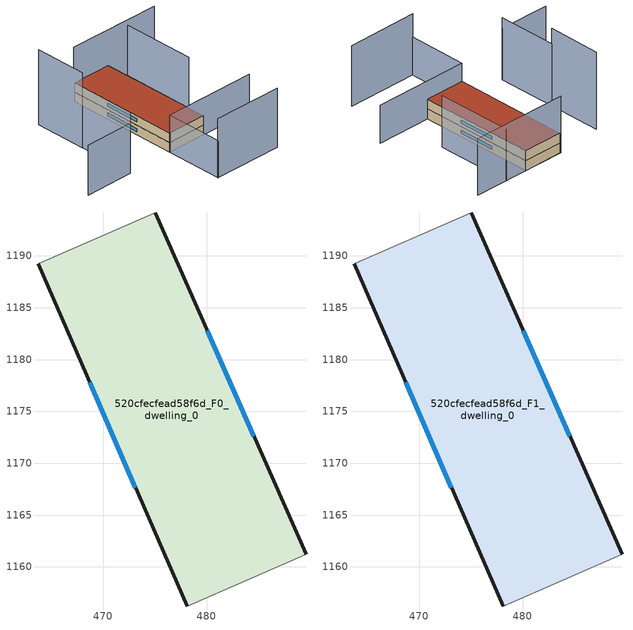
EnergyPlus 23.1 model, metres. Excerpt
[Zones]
520cfecfead58f6d_F0_dwelling_0
 floor ground (EU_floor_Construction): 475.01,1194.15 489.57,1161.21 478.1,1156.21 463.73,1189.23 z0
 wall outside (EU_wall_Construction): 463.73,1189.23 478.1,1156.21 / 489.57,1161.21 475.01,1194.15 z0:3
 wall adiabatic (EU_wall_Construction): 478.1,1156.21 489.57,1161.21 / 475.01,1194.15 463.73,1189.23 z0:3
 window (EU_Window_Construction): 468.7,1177.8 473.13,1167.63 / 484.53,1172.61 480.05,1182.75 z1.04:1.96
520cfecfead58f6d_F1_dwelling_0
 floor to 520cfecfead58f6d_F0_dwelling_0 (EU_floor_Construction): 475.01,1194.15 489.57,1161.21 478.1,1156.21 463.73,1189.23 z3
 wall outside (EU_wall_Construction): 463.73,1189.23 478.1,1156.21 / 489.57,1161.21 475.01,1194.15 z3:6
 wall adiabatic (EU_wall_Construction): 478.1,1156.21 489.57,1161.21 / 475.01,1194.15 463.73,1189.23 z3:6
 window (EU_Window_Construction): 468.7,1177.8 473.13,1167.63 / 484.53,1172.61 480.05,1182.75 z4.04:4.96
 roof outside (EU_roof_Construction): 489.57,1161.21 475.01,1194.15 463.73,1189.23 478.1,1156.21 z6
shading: 450.1,1143.85 464.51,1150.15 z0:15.5; 457.3,1166.73 464.52,1150.14 z0:18.8; 450.67,1181.74 457.23,1166.67 z0:23.4; 485.27,1139.55 505.58,1148.37 z0:18.4; 485.36,1139.55 478.09,1156.22 / 478.09,1156.22 505.21,1168.06 z0:11.5; 490.92,1175.61 481.6,1197.01 z0:15.6; 490.92,1200.94 463.45,1189.1 z0:17.1
[Building]
EU S2 Campaign: North Axis=0; Terrain=City; Solar Distribution=FullExterior
[Site:Location]
Vienna: Latitude=48; Longitude=16.5; Time Zone=1; Elevation=183
[SizingPeriod:WeatherFileDays]
AnnualSizingPeriod: Begin Month=1; Begin Day of Month=1; End Month=12; End Day of Month=31; Day of Week for Start Day=Monday; Use Weather File Daylight Saving Period=No; Use Weather File Rain and Snow Indicators=No
[MATERIAL]
EU_InternalMass_Material: Roughness=MediumRough; Thickness=0.1; Conductivity=1; Density=1800; Specific Heat=900; Thermal Absorptance=0.9; Solar Absorptance=0.7; Visible Absorptance=0.7
[MATERIAL:NOMASS] Roughness=MediumRough; Thermal Absorptance=0.9; Solar Absorptance=0.7; Visible Absorptance=0.7
Name | Thermal Resistance
EU_wall_NoMass | 1.00811
EU_roof_NoMass | 1.05194
EU_floor_NoMass | 1.20973
[WINDOWMATERIAL:SIMPLEGLAZINGSYSTEM]
EU_Window_SimpleGlazing: UFactor=1.90124; Solar Heat Gain Coefficient=0.65; Visible Transmittance=0.65
[CONSTRUCTION]
EU_wall_Construction: EU_wall_NoMass
EU_roof_Construction: EU_roof_NoMass
EU_floor_Construction: EU_floor_NoMass
EU_Window_Construction: EU_Window_SimpleGlazing
EU_InternalMass_Construction: EU_InternalMass_Material
[ZONE] Type=1; Multiplier=1; Ceiling Height=autocalculate; Volume=1340.72; Floor Area=autocalculate; Part of Total Floor Area=Yes
520cfecfead58f6d_F0_dwelling_0; 520cfecfead58f6d_F1_dwelling_0
[INTERNALMASS] Construction=EU_InternalMass_Construction; Surface Area=446.906
Name | Zone or ZoneList
520cfecfead58f6d_F0_dwelling_0_EU_InternalMass | 520cfecfead58f6d_F0_dwelling_0
520cfecfead58f6d_F1_dwelling_0_EU_InternalMass | 520cfecfead58f6d_F1_dwelling_0
[OTHEREQUIPMENT] Fuel Type=Electricity; Design Level Calculation Method=Watts/Area; Power per Zone Floor Area=1; Fraction Latent=0; Fraction Radiant=0; Fraction Lost=0; Carbon Dioxide Generation Rate=0; EndUse Subcategory=EU_Step8_InternalGains
Name | Zone or ZoneList or Space or SpaceList | Schedule
EU_Step8_InternalGain_520cfecfead58f6d_F0_dwelling_0_f000 | 520cfecfead58f6d_F0_dwelling_0 | EU_Step8_GainSchedule_520cfecfead58f6d_F0_dwelling_0_f000
EU_Step8_InternalGain_520cfecfead58f6d_F1_dwelling_0_f000 | 520cfecfead58f6d_F1_dwelling_0 | EU_Step8_GainSchedule_520cfecfead58f6d_F1_dwelling_0_f000
[ZONEVENTILATION:DESIGNFLOWRATE] Schedule=EU_AlwaysOn; Design Flow Rate Calculation Method=AirChanges/Hour; Air Changes per Hour=0.495976; Ventilation Type=Natural; Fan Pressure Rise=0; Fan Total Efficiency=1; Constant Term Coefficient=1; Temperature Term Coefficient=0; Velocity Term Coefficient=0; Velocity Squared Term Coefficient=0; Minimum Indoor Temperature=-100; Maximum Indoor Temperature=100; Delta Temperature=-100; Minimum Outdoor Temperature=-100; Maximum Outdoor Temperature=100; Maximum Wind Speed=40
Name | Zone or ZoneList or Space or SpaceList
EU_ConstantAir_520cfecfead58f6d_F0_dwelling_0 | 520cfecfead58f6d_F0_dwelling_0
EU_ConstantAir_520cfecfead58f6d_F1_dwelling_0 | 520cfecfead58f6d_F1_dwelling_0
[HVACTEMPLATE:THERMOSTAT] Constant Heating Setpoint=20; Constant Cooling Setpoint=50
EU_HeatOnly_520cfecfead58f6d_F0_dwelling_0; EU_HeatOnly_520cfecfead58f6d_F1_dwelling_0
[HVACTEMPLATE:ZONE:IDEALLOADSAIRSYSTEM] System Availability Schedule=EU_AlwaysOn; Maximum Heating Supply Air Temperature=50; Minimum Cooling Supply Air Temperature=13; Maximum Heating Supply Air Humidity Ratio=0.0156; Minimum Cooling Supply Air Humidity Ratio=0.0077; Heating Limit=NoLimit; Cooling Limit=NoLimit; Heating Availability Schedule=EU_AlwaysOn; Cooling Availability Schedule=EU_CoolingOff; Dehumidification Control Type=ConstantSensibleHeatRatio; Cooling Sensible Heat Ratio=0.7; Dehumidification Setpoint=60; Humidification Control Type=None; Humidification Setpoint=30; Outdoor Air Method=None; Outdoor Air Flow Rate per Person=0.00944; Outdoor Air Flow Rate per Zone Floor Area=0; Outdoor Air Flow Rate per Zone=0; Demand Controlled Ventilation Type=None; Outdoor Air Economizer Type=NoEconomizer; Heat Recovery Type=None; Sensible Heat Recovery Effectiveness=0.7; Latent Heat Recovery Effectiveness=0.65
Name | Template Thermostat
520cfecfead58f6d_F0_dwelling_0 | EU_HeatOnly_520cfecfead58f6d_F0_dwelling_0
520cfecfead58f6d_F1_dwelling_0 | EU_HeatOnly_520cfecfead58f6d_F1_dwelling_0
[SIZING:ZONE] Zone Cooling Design Supply Air Temperature Input Method=SupplyAirTemperature; Zone Cooling Design Supply Air Temperature=13; Zone Heating Design Supply Air Temperature Input Method=SupplyAirTemperature; Zone Heating Design Supply Air Temperature=50; Zone Cooling Design Supply Air Humidity Ratio=0.008; Zone Heating Design Supply Air Humidity Ratio=0.008; Cooling Design Air Flow Method=DesignDay; Cooling Design Air Flow Rate=0; Cooling Minimum Air Flow per Zone Floor Area=0.000762; Cooling Minimum Air Flow=0; Cooling Minimum Air Flow Fraction=0.2; Heating Design Air Flow Method=DesignDay; Heating Design Air Flow Rate=0; Heating Maximum Air Flow per Zone Floor Area=0.002032; Heating Maximum Air Flow=0.141576; Heating Maximum Air Flow Fraction=0.3; Account for Dedicated Outdoor Air System=No; Dedicated Outdoor Air System Control Strategy=NeutralSupplyAir; Dedicated Outdoor Air Low Setpoint Temperature for Design=autosize; Dedicated Outdoor Air High Setpoint Temperature for Design=autosize; Zone Load Sizing Method=Sensible Load Only No Latent Load; Zone Latent Cooling Design Supply Air Humidity Ratio Input Method=HumidityRatioDifference; Zone Cooling Design Supply Air Humidity Ratio Difference=0.005; Zone Latent Heating Design Supply Air Humidity Ratio Input Method=HumidityRatioDifference; Zone Humidification Design Supply Air Humidity Ratio Difference=0.005
520cfecfead58f6d_F0_dwelling_0; 520cfecfead58f6d_F1_dwelling_0
[SCHEDULE:CONSTANT]
Name | Hourly Value
EU_AlwaysOn | 1
EU_CoolingOff | 0
[SCHEDULE:FILE] Column Number=1; Rows to Skip at Top=0; Number of Hours of Data=8760; Column Separator=Comma; Interpolate to Timestep=No; Minutes per Item=60; Adjust Schedule for Daylight Savings=Yes
Name | File
EU_Step8_GainSchedule_520cfecfead58f6d_F0_dwelling_0_f000 | ../../schedules/520cfecfead58f6d/520cfecfead58f6d_F0_dwelling_0_f000_gain.csv
EU_Step8_GainSchedule_520cfecfead58f6d_F1_dwelling_0_f000 | ../../schedules/520cfecfead58f6d/520cfecfead58f6d_F1_dwelling_0_f000_gain.csv
